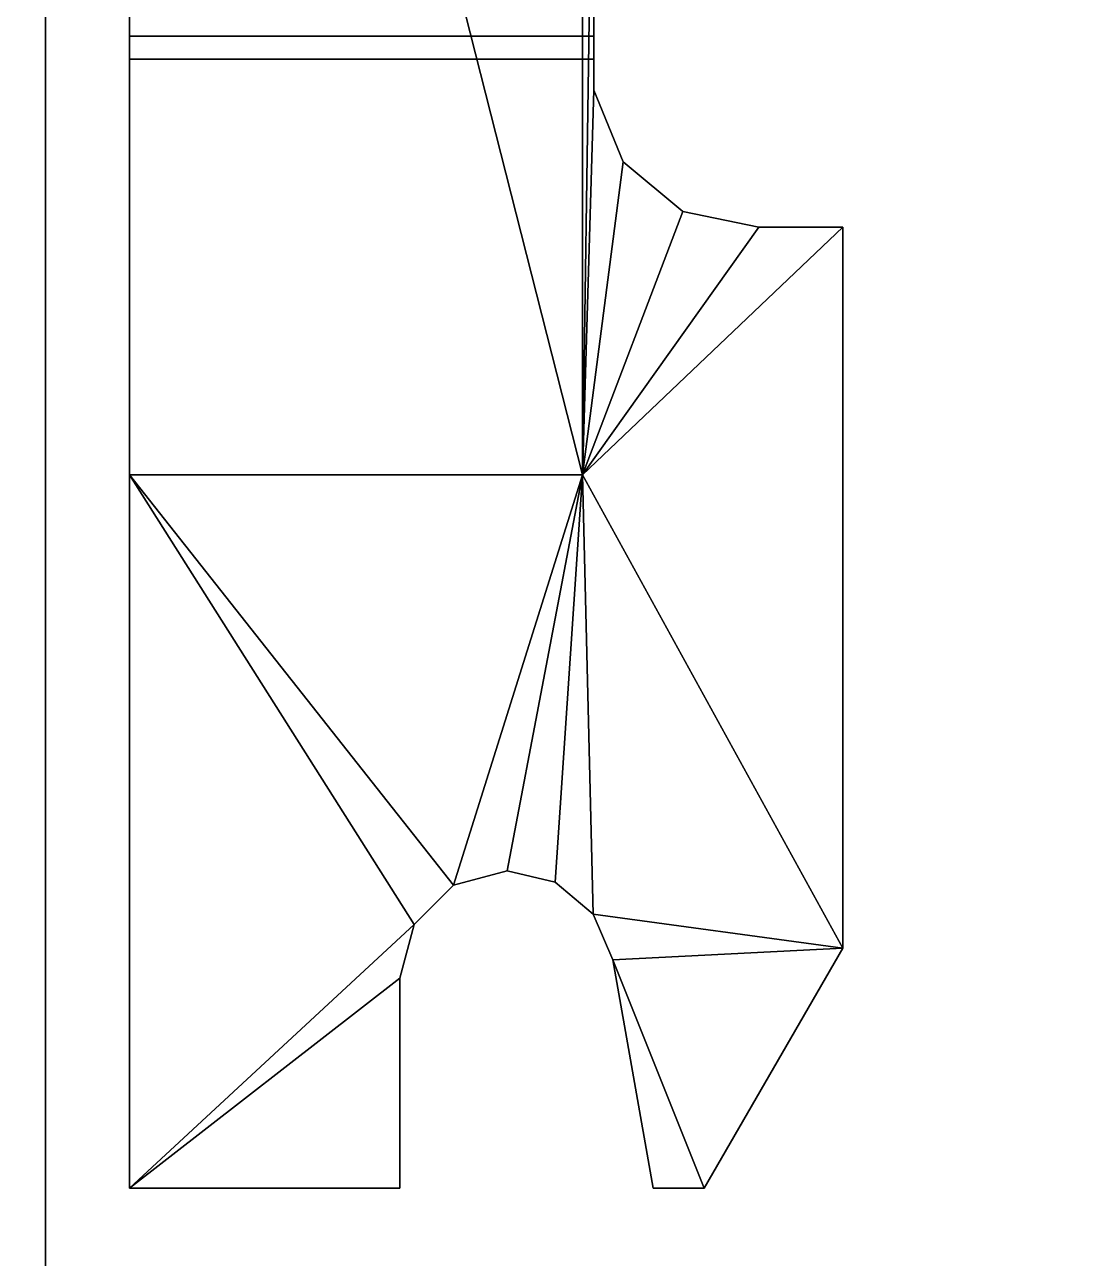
# Model space of a CAD drawing. Extents: x -80 to 3098, y -1530 to 80.
# Drawn here: x 1718.25 to 1730.77, y -316.09 to -301.39 of the extents above; entities that cross this region are included whole.
import ezdxf

# ---------------------------------------------------------------- set-up
doc = ezdxf.new("R2010")
doc.units = 0

# ---------------------------------------------------------------- blocks, each defined once
blk = doc.blocks.new('Kogan.caj 2+1 gola 72x18 slimbox.Suelo1', base_point=(0, 18))
at = {"layer": 'Blanco', "color": 0}
for points in [[(0, 18), (0, 536), (630, 536), (630, 18)], [(0, 18, 18), (0, 536, 18), (630, 536, 18), (630, 18, 18)]]:
    blk.add_3dface(points, dxfattribs=at)
blk = doc.blocks.new('Kogan.caj 2+1 gola 72x18 slimbox.Suelo')
at = {"layer": 'Blanco'}
blk.add_blockref('Kogan.caj 2+1 gola 72x18 slimbox.Suelo1', (0, 18), dxfattribs=at)
blk = doc.blocks.new('Kogan.caj 2+1 gola 72x18 slimbox')
at = {"layer": 'Kogan.caj 2+1 gola 72x18 slimbox.Suelo'}
blk.add_blockref('Kogan.caj 2+1 gola 72x18 slimbox.Suelo', (0, 0), dxfattribs=at)
blk = doc.blocks.new('Kogan.alacena 2p.Suelo1', base_point=(18, 18, 20))
at = {"layer": 'Blanco', "color": 0}
for points in [[(18, 18, 20), (18, 347, 20), (642, 347, 20), (642, 18, 20)], [(18, 18, 38), (18, 347, 38), (642, 347, 38), (642, 18, 38)]]:
    blk.add_3dface(points, dxfattribs=at)
blk = doc.blocks.new('Kogan.alacena 2p.Suelo')
at = {"layer": 'Blanco'}
blk.add_blockref('Kogan.alacena 2p.Suelo1', (18, 18, 20), dxfattribs=at)
blk = doc.blocks.new('Kogan.alacena 2p.Techo1', base_point=(642, 18, 930))
at = {"layer": 'Blanco', "color": 0}
for points in [[(642, 18, 930), (642, 347, 930), (18, 347, 930), (18, 18, 930)], [(642, 18, 912), (642, 347, 912), (18, 347, 912), (18, 18, 912)]]:
    blk.add_3dface(points, dxfattribs=at)
blk = doc.blocks.new('Kogan.alacena 2p.Techo')
at = {"layer": 'Blanco'}
blk.add_blockref('Kogan.alacena 2p.Techo1', (642, 18, 930), dxfattribs=at)
blk = doc.blocks.new('Kogan.alacena 2p.Lateral Izquierdo2', base_point=(19.5, 60.75, 835.5))
at = {"layer": 'ACCESSORY', "color": 0, "invisible_edges": 8}
for points in [[(24.9, 71.25, 815.5), (24.9, 63.75, 818.5), (24.9, 43.25, 815.5), (24.9, 71.25, 815.5)], [(25.034, 52.667, 815.5), (24.9, 71.25, 815.5), (24.9, 43.25, 815.5), (25.034, 52.667, 815.5)], [(24.9, 71.25, 804.5), (25.034, 52.667, 804.5), (24.9, 43.25, 804.5), (24.9, 71.25, 804.5)], [(24.9, 71.25, 804.5), (24.9, 43.25, 804.5), (24.9, 63.75, 801.5), (24.9, 71.25, 804.5)], [(23.5, 48.75, 818.5), (24.9, 43.25, 818.5), (24.9, 63.75, 818.5), (23.5, 48.75, 818.5)], [(24.9, 63.75, 801.5), (24.9, 43.25, 801.5), (23.5, 48.75, 801.5), (24.9, 63.75, 801.5)], [(24.9, 43.25, 818.5), (24.9, 43.25, 815.5), (24.9, 63.75, 818.5), (24.9, 43.25, 818.5)], [(24.9, 43.25, 804.5), (24.9, 43.25, 801.5), (24.9, 63.75, 801.5), (24.9, 43.25, 804.5)], [(25.034, 47.833, 815.5), (25.034, 52.667, 815.5), (24.9, 43.25, 815.5), (25.034, 47.833, 815.5)], [(25.034, 52.667, 804.5), (25.034, 47.833, 804.5), (24.9, 43.25, 804.5), (25.034, 52.667, 804.5)], [(25.034, 47.833, 815.5), (25.034, 50.25, 814.05), (25.034, 52.667, 815.5), (25.034, 47.833, 815.5)], [(25.034, 52.667, 804.5), (25.034, 50.25, 805.95), (25.034, 47.833, 804.5), (25.034, 52.667, 804.5)], [(25.034, 49.225, 813.775), (25.034, 50.25, 814.05), (25.034, 47.833, 815.5), (25.034, 49.225, 813.775)], [(25.034, 50.25, 805.95), (25.034, 49.225, 806.225), (25.034, 47.833, 804.5), (25.034, 50.25, 805.95)], [(19.5, 48.75, 818.5), (19.5, 49.225, 813.775), (19.5, 43.25, 815.5), (19.5, 48.75, 818.5)], [(19.5, 49.225, 813.775), (19.5, 48.475, 813.025), (19.5, 43.25, 815.5), (19.5, 49.225, 813.775)], [(19.5, 48.475, 806.975), (19.5, 49.225, 806.225), (19.5, 43.25, 804.5), (19.5, 48.475, 806.975)], [(19.5, 43.25, 804.5), (19.5, 49.225, 806.225), (19.5, 48.75, 801.5), (19.5, 43.25, 804.5)], [(25.034, 48.475, 813.025), (25.034, 49.225, 813.775), (25.034, 47.833, 815.5), (25.034, 48.475, 813.025)], [(25.034, 48.475, 806.975), (25.034, 47.833, 804.5), (25.034, 49.225, 806.225), (25.034, 48.475, 806.975)], [(19.5, 43.25, 818.5), (19.5, 48.75, 818.5), (19.5, 43.25, 815.5), (19.5, 43.25, 818.5)], [(19.5, 43.25, 801.5), (19.5, 43.25, 804.5), (19.5, 48.75, 801.5), (19.5, 43.25, 801.5)], [(19.5, 48.2, 812), (19.5, 43.25, 815.5), (19.5, 48.475, 813.025), (19.5, 48.2, 812)], [(19.5, 48.2, 808), (19.5, 48.475, 806.975), (19.5, 43.25, 804.5), (19.5, 48.2, 808)], [(25.034, 48.2, 812), (25.034, 48.475, 813.025), (25.034, 47.833, 815.5), (25.034, 48.2, 812)], [(25.034, 48.475, 806.975), (25.034, 48.2, 808), (25.034, 47.833, 804.5), (25.034, 48.475, 806.975)], [(19.5, 48.2, 812), (19.5, 43.25, 804.5), (19.5, 43.25, 815.5), (19.5, 48.2, 812)], [(19.5, 48.2, 812), (19.5, 48.2, 808), (19.5, 43.25, 804.5), (19.5, 48.2, 812)], [(25.034, 47.833, 804.5), (25.034, 48.2, 812), (25.034, 47.833, 815.5), (25.034, 47.833, 804.5)], [(25.034, 48.2, 812), (25.034, 47.833, 804.5), (25.034, 48.2, 808), (25.034, 48.2, 812)], [(25.383, 46.977, 815.5), (25.034, 47.833, 815.5), (24.9, 43.25, 815.5), (25.383, 46.977, 815.5)], [(25.034, 47.833, 804.5), (25.383, 46.977, 804.5), (24.9, 43.25, 804.5), (25.034, 47.833, 804.5)], [(26.095, 46.387, 815.5), (25.383, 46.977, 815.5), (24.9, 43.25, 815.5), (26.095, 46.387, 815.5)], [(25.383, 46.977, 804.5), (26.095, 46.387, 804.5), (24.9, 43.25, 804.5), (25.383, 46.977, 804.5)], [(27, 46.2, 815.5), (26.095, 46.387, 815.5), (24.9, 43.25, 815.5), (27, 46.2, 815.5)], [(26.095, 46.387, 804.5), (27, 46.2, 804.5), (24.9, 43.25, 804.5), (26.095, 46.387, 804.5)], [(28, 46.2, 815.5), (24.9, 43.25, 815.5), (28, 37.608, 815.5), (28, 46.2, 815.5)], [(28, 46.2, 815.5), (27, 46.2, 815.5), (24.9, 43.25, 815.5), (28, 46.2, 815.5)], [(28, 46.2, 804.5), (28, 37.608, 804.5), (24.9, 43.25, 804.5), (28, 46.2, 804.5)], [(27, 46.2, 804.5), (28, 46.2, 804.5), (24.9, 43.25, 804.5), (27, 46.2, 804.5)], [(28, 46.2, 804.5), (28, 46.2, 815.5), (28, 37.608, 815.5), (28, 46.2, 804.5)], [(28, 37.608, 804.5), (28, 46.2, 804.5), (28, 37.608, 815.5), (28, 37.608, 804.5)], [(19.5, 34.75, 815.5), (22.891, 37.89, 815.5), (19.5, 43.25, 815.5), (19.5, 34.75, 815.5)], [(19.5, 34.75, 815.5), (19.5, 43.25, 815.5), (19.5, 43.25, 804.5), (19.5, 34.75, 815.5)], [(23.36, 38.359, 815.5), (19.5, 43.25, 815.5), (22.891, 37.89, 815.5), (23.36, 38.359, 815.5)], [(19.5, 43.25, 815.5), (23.36, 38.359, 815.5), (24.9, 43.25, 815.5), (19.5, 43.25, 815.5)], [(19.5, 34.75, 804.5), (19.5, 34.75, 815.5), (19.5, 43.25, 804.5), (19.5, 34.75, 804.5)], [(19.5, 34.75, 804.5), (19.5, 43.25, 804.5), (22.891, 37.89, 804.5), (19.5, 34.75, 804.5)], [(22.891, 37.89, 804.5), (19.5, 43.25, 804.5), (23.36, 38.359, 804.5), (22.891, 37.89, 804.5)], [(24.9, 43.25, 804.5), (23.36, 38.359, 804.5), (19.5, 43.25, 804.5), (24.9, 43.25, 804.5)], [(23.36, 38.359, 815.5), (24, 38.53, 815.5), (24.9, 43.25, 815.5), (23.36, 38.359, 815.5)], [(24, 38.53, 804.5), (23.36, 38.359, 804.5), (24.9, 43.25, 804.5), (24, 38.53, 804.5)], [(24, 38.53, 815.5), (24.574, 38.394, 815.5), (24.9, 43.25, 815.5), (24, 38.53, 815.5)], [(24.574, 38.394, 804.5), (24, 38.53, 804.5), (24.9, 43.25, 804.5), (24.574, 38.394, 804.5)], [(24.574, 38.394, 815.5), (25.027, 38.014, 815.5), (24.9, 43.25, 815.5), (24.574, 38.394, 815.5)], [(24.574, 38.394, 804.5), (24.9, 43.25, 804.5), (25.027, 38.014, 804.5), (24.574, 38.394, 804.5)], [(24.9, 43.25, 815.5), (25.027, 38.014, 815.5), (28, 37.608, 815.5), (24.9, 43.25, 815.5)], [(28, 37.608, 804.5), (25.027, 38.014, 804.5), (24.9, 43.25, 804.5), (28, 37.608, 804.5)], [(25.261, 37.472, 815.5), (28, 37.608, 815.5), (25.027, 38.014, 815.5), (25.261, 37.472, 815.5)], [(25.261, 37.472, 804.5), (25.027, 38.014, 804.5), (28, 37.608, 804.5), (25.261, 37.472, 804.5)], [(22.72, 37.25, 815.5), (22.891, 37.89, 815.5), (19.5, 34.75, 815.5), (22.72, 37.25, 815.5)], [(22.72, 37.25, 804.5), (19.5, 34.75, 804.5), (22.891, 37.89, 804.5), (22.72, 37.25, 804.5)], [(26.35, 34.75, 815.5), (28, 37.608, 815.5), (25.261, 37.472, 815.5), (26.35, 34.75, 815.5)], [(26.35, 34.75, 804.5), (25.261, 37.472, 804.5), (28, 37.608, 804.5), (26.35, 34.75, 804.5)], [(25.741, 34.75, 815.5), (26.35, 34.75, 815.5), (25.261, 37.472, 815.5), (25.741, 34.75, 815.5)], [(25.741, 34.75, 804.5), (25.261, 37.472, 804.5), (26.35, 34.75, 804.5), (25.741, 34.75, 804.5)], [(22.72, 34.75, 815.5), (22.72, 37.25, 815.5), (19.5, 34.75, 815.5), (22.72, 34.75, 815.5)], [(22.72, 37.25, 804.5), (22.72, 34.75, 804.5), (19.5, 34.75, 804.5), (22.72, 37.25, 804.5)], [(22.72, 34.75, 815.5), (19.5, 34.75, 815.5), (19.5, 34.75, 804.5), (22.72, 34.75, 815.5)], [(22.72, 34.75, 804.5), (22.72, 34.75, 815.5), (19.5, 34.75, 804.5), (22.72, 34.75, 804.5)], [(25.741, 34.75, 815.5), (25.741, 34.75, 804.5), (26.35, 34.75, 815.5), (25.741, 34.75, 815.5)], [(25.741, 34.75, 804.5), (26.35, 34.75, 804.5), (26.35, 34.75, 815.5), (25.741, 34.75, 804.5)]]:
    blk.add_3dface(points, dxfattribs=at)
at = {"layer": 'ACCESSORY', "color": 0}
for points in [[(19.5, 48.475, 813.025), (19.5, 49.225, 813.775), (25.034, 49.225, 813.775), (25.034, 48.475, 813.025)], [(25.034, 49.225, 806.225), (19.5, 49.225, 806.225), (19.5, 48.475, 806.975), (25.034, 48.475, 806.975)], [(23.5, 48.75, 818.5), (19.5, 48.75, 818.5), (19.5, 43.25, 818.5), (24.9, 43.25, 818.5)], [(19.5, 43.25, 801.5), (19.5, 48.75, 801.5), (23.5, 48.75, 801.5), (24.9, 43.25, 801.5)], [(19.5, 48.2, 812), (19.5, 48.475, 813.025), (25.034, 48.475, 813.025), (25.034, 48.2, 812)], [(25.034, 48.475, 806.975), (19.5, 48.475, 806.975), (19.5, 48.2, 808), (25.034, 48.2, 808)], [(19.5, 48.2, 808), (19.5, 48.2, 812), (25.034, 48.2, 812), (25.034, 48.2, 808)], [(25.034, 47.833, 804.5), (25.034, 47.833, 815.5), (25.383, 46.977, 815.5), (25.383, 46.977, 804.5)], [(25.383, 46.977, 804.5), (25.383, 46.977, 815.5), (26.095, 46.387, 815.5), (26.095, 46.387, 804.5)], [(26.095, 46.387, 804.5), (26.095, 46.387, 815.5), (27, 46.2, 815.5), (27, 46.2, 804.5)], [(27, 46.2, 804.5), (27, 46.2, 815.5), (28, 46.2, 815.5), (28, 46.2, 804.5)], [(19.5, 43.25, 815.5), (24.9, 43.25, 815.5), (24.9, 43.25, 818.5), (19.5, 43.25, 818.5)], [(19.5, 43.25, 804.5), (19.5, 43.25, 801.5), (24.9, 43.25, 801.5), (24.9, 43.25, 804.5)], [(23.36, 38.359, 804.5), (24, 38.53, 804.5), (24, 38.53, 815.5), (23.36, 38.359, 815.5)], [(24.574, 38.394, 815.5), (24, 38.53, 815.5), (24, 38.53, 804.5), (24.574, 38.394, 804.5)], [(24.574, 38.394, 815.5), (24.574, 38.394, 804.5), (25.027, 38.014, 804.5), (25.027, 38.014, 815.5)], [(22.891, 37.89, 804.5), (23.36, 38.359, 804.5), (23.36, 38.359, 815.5), (22.891, 37.89, 815.5)], [(25.027, 38.014, 815.5), (25.027, 38.014, 804.5), (25.261, 37.472, 804.5), (25.261, 37.472, 815.5)], [(22.72, 37.25, 804.5), (22.891, 37.89, 804.5), (22.891, 37.89, 815.5), (22.72, 37.25, 815.5)], [(26.35, 34.75, 815.5), (26.35, 34.75, 804.5), (28, 37.608, 804.5), (28, 37.608, 815.5)], [(25.261, 37.472, 815.5), (25.261, 37.472, 804.5), (25.741, 34.75, 804.5), (25.741, 34.75, 815.5)], [(22.72, 34.75, 804.5), (22.72, 37.25, 804.5), (22.72, 37.25, 815.5), (22.72, 34.75, 815.5)]]:
    blk.add_3dface(points, dxfattribs=at)
blk = doc.blocks.new('Kogan.alacena 2p.Lateral Izquierdo3', base_point=(19.5, 60.75, 145.5))
at = {"layer": 'ACCESSORY', "color": 0, "invisible_edges": 8}
for points in [[(24.9, 71.25, 125.5), (24.9, 63.75, 128.5), (24.9, 43.25, 125.5), (24.9, 71.25, 125.5)], [(25.034, 52.667, 125.5), (24.9, 71.25, 125.5), (24.9, 43.25, 125.5), (25.034, 52.667, 125.5)], [(24.9, 71.25, 114.5), (25.034, 52.667, 114.5), (24.9, 43.25, 114.5), (24.9, 71.25, 114.5)], [(24.9, 71.25, 114.5), (24.9, 43.25, 114.5), (24.9, 63.75, 111.5), (24.9, 71.25, 114.5)], [(23.5, 48.75, 128.5), (24.9, 43.25, 128.5), (24.9, 63.75, 128.5), (23.5, 48.75, 128.5)], [(24.9, 63.75, 111.5), (24.9, 43.25, 111.5), (23.5, 48.75, 111.5), (24.9, 63.75, 111.5)], [(24.9, 43.25, 128.5), (24.9, 43.25, 125.5), (24.9, 63.75, 128.5), (24.9, 43.25, 128.5)], [(24.9, 43.25, 114.5), (24.9, 43.25, 111.5), (24.9, 63.75, 111.5), (24.9, 43.25, 114.5)], [(25.034, 47.833, 125.5), (25.034, 52.667, 125.5), (24.9, 43.25, 125.5), (25.034, 47.833, 125.5)], [(25.034, 52.667, 114.5), (25.034, 47.833, 114.5), (24.9, 43.25, 114.5), (25.034, 52.667, 114.5)], [(25.034, 47.833, 125.5), (25.034, 50.25, 124.05), (25.034, 52.667, 125.5), (25.034, 47.833, 125.5)], [(25.034, 52.667, 114.5), (25.034, 50.25, 115.95), (25.034, 47.833, 114.5), (25.034, 52.667, 114.5)], [(25.034, 49.225, 123.775), (25.034, 50.25, 124.05), (25.034, 47.833, 125.5), (25.034, 49.225, 123.775)], [(25.034, 50.25, 115.95), (25.034, 49.225, 116.225), (25.034, 47.833, 114.5), (25.034, 50.25, 115.95)], [(19.5, 48.75, 128.5), (19.5, 49.225, 123.775), (19.5, 43.25, 125.5), (19.5, 48.75, 128.5)], [(19.5, 49.225, 123.775), (19.5, 48.475, 123.025), (19.5, 43.25, 125.5), (19.5, 49.225, 123.775)], [(19.5, 48.475, 116.975), (19.5, 49.225, 116.225), (19.5, 43.25, 114.5), (19.5, 48.475, 116.975)], [(19.5, 43.25, 114.5), (19.5, 49.225, 116.225), (19.5, 48.75, 111.5), (19.5, 43.25, 114.5)], [(25.034, 48.475, 123.025), (25.034, 49.225, 123.775), (25.034, 47.833, 125.5), (25.034, 48.475, 123.025)], [(25.034, 48.475, 116.975), (25.034, 47.833, 114.5), (25.034, 49.225, 116.225), (25.034, 48.475, 116.975)], [(19.5, 43.25, 128.5), (19.5, 48.75, 128.5), (19.5, 43.25, 125.5), (19.5, 43.25, 128.5)], [(19.5, 43.25, 111.5), (19.5, 43.25, 114.5), (19.5, 48.75, 111.5), (19.5, 43.25, 111.5)], [(19.5, 48.2, 122), (19.5, 43.25, 125.5), (19.5, 48.475, 123.025), (19.5, 48.2, 122)], [(19.5, 48.2, 118), (19.5, 48.475, 116.975), (19.5, 43.25, 114.5), (19.5, 48.2, 118)], [(25.034, 48.2, 122), (25.034, 48.475, 123.025), (25.034, 47.833, 125.5), (25.034, 48.2, 122)], [(25.034, 48.475, 116.975), (25.034, 48.2, 118), (25.034, 47.833, 114.5), (25.034, 48.475, 116.975)], [(19.5, 48.2, 122), (19.5, 43.25, 114.5), (19.5, 43.25, 125.5), (19.5, 48.2, 122)], [(19.5, 48.2, 122), (19.5, 48.2, 118), (19.5, 43.25, 114.5), (19.5, 48.2, 122)], [(25.034, 47.833, 114.5), (25.034, 48.2, 122), (25.034, 47.833, 125.5), (25.034, 47.833, 114.5)], [(25.034, 48.2, 122), (25.034, 47.833, 114.5), (25.034, 48.2, 118), (25.034, 48.2, 122)], [(25.383, 46.977, 125.5), (25.034, 47.833, 125.5), (24.9, 43.25, 125.5), (25.383, 46.977, 125.5)], [(25.034, 47.833, 114.5), (25.383, 46.977, 114.5), (24.9, 43.25, 114.5), (25.034, 47.833, 114.5)], [(26.095, 46.387, 125.5), (25.383, 46.977, 125.5), (24.9, 43.25, 125.5), (26.095, 46.387, 125.5)], [(25.383, 46.977, 114.5), (26.095, 46.387, 114.5), (24.9, 43.25, 114.5), (25.383, 46.977, 114.5)], [(27, 46.2, 125.5), (26.095, 46.387, 125.5), (24.9, 43.25, 125.5), (27, 46.2, 125.5)], [(26.095, 46.387, 114.5), (27, 46.2, 114.5), (24.9, 43.25, 114.5), (26.095, 46.387, 114.5)], [(28, 46.2, 125.5), (24.9, 43.25, 125.5), (28, 37.608, 125.5), (28, 46.2, 125.5)], [(28, 46.2, 125.5), (27, 46.2, 125.5), (24.9, 43.25, 125.5), (28, 46.2, 125.5)], [(28, 46.2, 114.5), (28, 37.608, 114.5), (24.9, 43.25, 114.5), (28, 46.2, 114.5)], [(27, 46.2, 114.5), (28, 46.2, 114.5), (24.9, 43.25, 114.5), (27, 46.2, 114.5)], [(28, 46.2, 114.5), (28, 46.2, 125.5), (28, 37.608, 125.5), (28, 46.2, 114.5)], [(28, 37.608, 114.5), (28, 46.2, 114.5), (28, 37.608, 125.5), (28, 37.608, 114.5)], [(19.5, 34.75, 125.5), (22.891, 37.89, 125.5), (19.5, 43.25, 125.5), (19.5, 34.75, 125.5)], [(19.5, 34.75, 125.5), (19.5, 43.25, 125.5), (19.5, 43.25, 114.5), (19.5, 34.75, 125.5)], [(23.36, 38.359, 125.5), (19.5, 43.25, 125.5), (22.891, 37.89, 125.5), (23.36, 38.359, 125.5)], [(19.5, 43.25, 125.5), (23.36, 38.359, 125.5), (24.9, 43.25, 125.5), (19.5, 43.25, 125.5)], [(19.5, 34.75, 114.5), (19.5, 34.75, 125.5), (19.5, 43.25, 114.5), (19.5, 34.75, 114.5)], [(19.5, 34.75, 114.5), (19.5, 43.25, 114.5), (22.891, 37.89, 114.5), (19.5, 34.75, 114.5)], [(22.891, 37.89, 114.5), (19.5, 43.25, 114.5), (23.36, 38.359, 114.5), (22.891, 37.89, 114.5)], [(24.9, 43.25, 114.5), (23.36, 38.359, 114.5), (19.5, 43.25, 114.5), (24.9, 43.25, 114.5)], [(23.36, 38.359, 125.5), (24, 38.53, 125.5), (24.9, 43.25, 125.5), (23.36, 38.359, 125.5)], [(24, 38.53, 114.5), (23.36, 38.359, 114.5), (24.9, 43.25, 114.5), (24, 38.53, 114.5)], [(24, 38.53, 125.5), (24.574, 38.394, 125.5), (24.9, 43.25, 125.5), (24, 38.53, 125.5)], [(24.574, 38.394, 114.5), (24, 38.53, 114.5), (24.9, 43.25, 114.5), (24.574, 38.394, 114.5)], [(24.574, 38.394, 125.5), (25.027, 38.014, 125.5), (24.9, 43.25, 125.5), (24.574, 38.394, 125.5)], [(24.574, 38.394, 114.5), (24.9, 43.25, 114.5), (25.027, 38.014, 114.5), (24.574, 38.394, 114.5)], [(24.9, 43.25, 125.5), (25.027, 38.014, 125.5), (28, 37.608, 125.5), (24.9, 43.25, 125.5)], [(28, 37.608, 114.5), (25.027, 38.014, 114.5), (24.9, 43.25, 114.5), (28, 37.608, 114.5)], [(25.261, 37.472, 125.5), (28, 37.608, 125.5), (25.027, 38.014, 125.5), (25.261, 37.472, 125.5)], [(25.261, 37.472, 114.5), (25.027, 38.014, 114.5), (28, 37.608, 114.5), (25.261, 37.472, 114.5)], [(22.72, 37.25, 125.5), (22.891, 37.89, 125.5), (19.5, 34.75, 125.5), (22.72, 37.25, 125.5)], [(22.72, 37.25, 114.5), (19.5, 34.75, 114.5), (22.891, 37.89, 114.5), (22.72, 37.25, 114.5)], [(26.35, 34.75, 125.5), (28, 37.608, 125.5), (25.261, 37.472, 125.5), (26.35, 34.75, 125.5)], [(26.35, 34.75, 114.5), (25.261, 37.472, 114.5), (28, 37.608, 114.5), (26.35, 34.75, 114.5)], [(25.741, 34.75, 125.5), (26.35, 34.75, 125.5), (25.261, 37.472, 125.5), (25.741, 34.75, 125.5)], [(25.741, 34.75, 114.5), (25.261, 37.472, 114.5), (26.35, 34.75, 114.5), (25.741, 34.75, 114.5)], [(22.72, 34.75, 125.5), (22.72, 37.25, 125.5), (19.5, 34.75, 125.5), (22.72, 34.75, 125.5)], [(22.72, 37.25, 114.5), (22.72, 34.75, 114.5), (19.5, 34.75, 114.5), (22.72, 37.25, 114.5)], [(22.72, 34.75, 125.5), (19.5, 34.75, 125.5), (19.5, 34.75, 114.5), (22.72, 34.75, 125.5)], [(22.72, 34.75, 114.5), (22.72, 34.75, 125.5), (19.5, 34.75, 114.5), (22.72, 34.75, 114.5)], [(25.741, 34.75, 125.5), (25.741, 34.75, 114.5), (26.35, 34.75, 125.5), (25.741, 34.75, 125.5)], [(25.741, 34.75, 114.5), (26.35, 34.75, 114.5), (26.35, 34.75, 125.5), (25.741, 34.75, 114.5)]]:
    blk.add_3dface(points, dxfattribs=at)
at = {"layer": 'ACCESSORY', "color": 0}
for points in [[(19.5, 48.475, 123.025), (19.5, 49.225, 123.775), (25.034, 49.225, 123.775), (25.034, 48.475, 123.025)], [(25.034, 49.225, 116.225), (19.5, 49.225, 116.225), (19.5, 48.475, 116.975), (25.034, 48.475, 116.975)], [(23.5, 48.75, 128.5), (19.5, 48.75, 128.5), (19.5, 43.25, 128.5), (24.9, 43.25, 128.5)], [(19.5, 43.25, 111.5), (19.5, 48.75, 111.5), (23.5, 48.75, 111.5), (24.9, 43.25, 111.5)], [(19.5, 48.2, 122), (19.5, 48.475, 123.025), (25.034, 48.475, 123.025), (25.034, 48.2, 122)], [(25.034, 48.475, 116.975), (19.5, 48.475, 116.975), (19.5, 48.2, 118), (25.034, 48.2, 118)], [(19.5, 48.2, 118), (19.5, 48.2, 122), (25.034, 48.2, 122), (25.034, 48.2, 118)], [(25.034, 47.833, 114.5), (25.034, 47.833, 125.5), (25.383, 46.977, 125.5), (25.383, 46.977, 114.5)], [(25.383, 46.977, 114.5), (25.383, 46.977, 125.5), (26.095, 46.387, 125.5), (26.095, 46.387, 114.5)], [(26.095, 46.387, 114.5), (26.095, 46.387, 125.5), (27, 46.2, 125.5), (27, 46.2, 114.5)], [(27, 46.2, 114.5), (27, 46.2, 125.5), (28, 46.2, 125.5), (28, 46.2, 114.5)], [(19.5, 43.25, 125.5), (24.9, 43.25, 125.5), (24.9, 43.25, 128.5), (19.5, 43.25, 128.5)], [(19.5, 43.25, 114.5), (19.5, 43.25, 111.5), (24.9, 43.25, 111.5), (24.9, 43.25, 114.5)], [(23.36, 38.359, 114.5), (24, 38.53, 114.5), (24, 38.53, 125.5), (23.36, 38.359, 125.5)], [(24.574, 38.394, 125.5), (24, 38.53, 125.5), (24, 38.53, 114.5), (24.574, 38.394, 114.5)], [(24.574, 38.394, 125.5), (24.574, 38.394, 114.5), (25.027, 38.014, 114.5), (25.027, 38.014, 125.5)], [(22.891, 37.89, 114.5), (23.36, 38.359, 114.5), (23.36, 38.359, 125.5), (22.891, 37.89, 125.5)], [(25.027, 38.014, 125.5), (25.027, 38.014, 114.5), (25.261, 37.472, 114.5), (25.261, 37.472, 125.5)], [(22.72, 37.25, 114.5), (22.891, 37.89, 114.5), (22.891, 37.89, 125.5), (22.72, 37.25, 125.5)], [(26.35, 34.75, 125.5), (26.35, 34.75, 114.5), (28, 37.608, 114.5), (28, 37.608, 125.5)], [(25.261, 37.472, 125.5), (25.261, 37.472, 114.5), (25.741, 34.75, 114.5), (25.741, 34.75, 125.5)], [(22.72, 34.75, 114.5), (22.72, 37.25, 114.5), (22.72, 37.25, 125.5), (22.72, 34.75, 125.5)]]:
    blk.add_3dface(points, dxfattribs=at)
blk = doc.blocks.new('Kogan.alacena 2p.Lateral Izquierdo')
for name, p in [('Kogan.alacena 2p.Lateral Izquierdo2', (19.5, 60.75, 835.5)), ('Kogan.alacena 2p.Lateral Izquierdo3', (19.5, 60.75, 145.5))]:
    blk.add_blockref(name, p)
blk = doc.blocks.new('Kogan.alacena 2p.Mobile Shelf [1]1', base_point=(18.5, 347, 317.333))
at = {"layer": 'Blanco', "color": 0}
for points in [[(18.5, 347, 317.333), (18.5, 23, 317.333), (641.5, 23, 317.333), (641.5, 347, 317.333)], [(18.5, 347, 335.333), (18.5, 23, 335.333), (641.5, 23, 335.333), (641.5, 347, 335.333)], [(18.5, 347, 317.333), (18.5, 347, 335.333), (18.5, 23, 335.333), (18.5, 23, 317.333)]]:
    blk.add_3dface(points, dxfattribs=at)
blk = doc.blocks.new('Kogan.alacena 2p.Mobile Shelf [1]')
at = {"layer": 'Blanco'}
blk.add_blockref('Kogan.alacena 2p.Mobile Shelf [1]1', (18.5, 347, 317.333), dxfattribs=at)
blk = doc.blocks.new('Kogan.alacena 2p.Mobile Shelf [2]1', base_point=(18.5, 347, 614.667))
at = {"layer": 'Blanco', "color": 0}
for points in [[(18.5, 347, 614.667), (18.5, 23, 614.667), (641.5, 23, 614.667), (641.5, 347, 614.667)], [(18.5, 347, 632.667), (18.5, 23, 632.667), (641.5, 23, 632.667), (641.5, 347, 632.667)], [(18.5, 347, 614.667), (18.5, 347, 632.667), (18.5, 23, 632.667), (18.5, 23, 614.667)]]:
    blk.add_3dface(points, dxfattribs=at)
blk = doc.blocks.new('Kogan.alacena 2p.Mobile Shelf [2]')
at = {"layer": 'Blanco'}
blk.add_blockref('Kogan.alacena 2p.Mobile Shelf [2]1', (18.5, 347, 614.667), dxfattribs=at)
blk = doc.blocks.new('Kogan.alacena 2p')
at = {"layer": 'Kogan.alacena 2p.Lateral Izquierdo'}
blk.add_blockref('Kogan.alacena 2p.Lateral Izquierdo', (0, 0), dxfattribs=at)
at = {"layer": 'Kogan.alacena 2p.Mobile Shelf [1]'}
blk.add_blockref('Kogan.alacena 2p.Mobile Shelf [1]', (0, 0), dxfattribs=at)
at = {"layer": 'Kogan.alacena 2p.Mobile Shelf [2]'}
blk.add_blockref('Kogan.alacena 2p.Mobile Shelf [2]', (0, 0), dxfattribs=at)
at = {"layer": 'Kogan.alacena 2p.Suelo'}
blk.add_blockref('Kogan.alacena 2p.Suelo', (0, 0), dxfattribs=at)
at = {"layer": 'Kogan.alacena 2p.Techo'}
blk.add_blockref('Kogan.alacena 2p.Techo', (0, 0), dxfattribs=at)
blk = doc.blocks.new('Kogan.piso terminacion alacena con led.Suelo (1)', base_point=(1130, 146.25))
at = {"layer": 'f-Grey Extreme Matt', "color": 0}
for points, invisible_edges in [([(25, 304, 18), (8, 140, 18), (0, 0, 18), (25, 304, 18)], 15), ([(1125, 304, 18), (25, 304, 18), (0, 0, 18), (1125, 304, 18)], 14), ([(1150, 0, 18), (1125, 304, 18), (0, 0, 18), (1150, 0, 18)], 11), ([(0, 0), (1130, 146.25), (1150, 0), (0, 0)], 11), ([(0, 146.25), (1130, 146.25), (0, 0), (0, 146.25)], 10)]:
    blk.add_3dface(points, dxfattribs=dict(at, invisible_edges=invisible_edges))
blk = doc.blocks.new('Kogan.piso terminacion alacena con led.Suelo')
at = {"layer": 'f-Grey Extreme Matt'}
blk.add_blockref('Kogan.piso terminacion alacena con led.Suelo (1)', (1130, 146.25), dxfattribs=at)
blk = doc.blocks.new('Kogan.piso terminacion alacena con led')
at = {"layer": 'Kogan.piso terminacion alacena con led.Suelo'}
blk.add_blockref('Kogan.piso terminacion alacena con led.Suelo', (0, 0), dxfattribs=at)
blk = doc.blocks.new('Kogan.Sobre[1].Sobre[1]1', base_point=(2361, -1418, 880))
at = {"layer": 'zz-Cooker-top', "color": 0}
for points, invisible_edges in [([(800, -600, 880), (3018, 0, 880), (2361, -600, 880), (800, -600, 880)], 11), ([(800, 0, 880), (3018, 0, 880), (800, -600, 880), (800, 0, 880)], 10), ([(2361, -600, 890), (800, 0, 890), (800, -600, 890), (2361, -600, 890)], 9), ([(3018, 0, 890), (800, 0, 890), (2361, -600, 890), (3018, 0, 890)], 14)]:
    blk.add_3dface(points, dxfattribs=dict(at, invisible_edges=invisible_edges))
blk = doc.blocks.new('Kogan.Sobre[1].Sobre[1]')
at = {"layer": 'zz-Cooker-top'}
blk.add_blockref('Kogan.Sobre[1].Sobre[1]1', (2361, -1418, 880), dxfattribs=at)
blk = doc.blocks.new('Kogan.Sobre[1]')
at = {"layer": 'Kogan.Sobre[1].Sobre[1]'}
blk.add_blockref('Kogan.Sobre[1].Sobre[1]', (0, 0), dxfattribs=at)

msp = doc.modelspace()

# ---------------------------------------------------------------- block references
for name, p in [('Kogan.Sobre[1]', (0, 0)), ('Kogan.alacena 2p', (1700, -350, 1450)), ('Kogan.piso terminacion alacena con led', (1700, -350, 1452)), ('Kogan.caj 2+1 gola 72x18 slimbox', (1700, -580, 100))]:
    msp.add_blockref(name, p)

doc.saveas('drawing.dxf')
